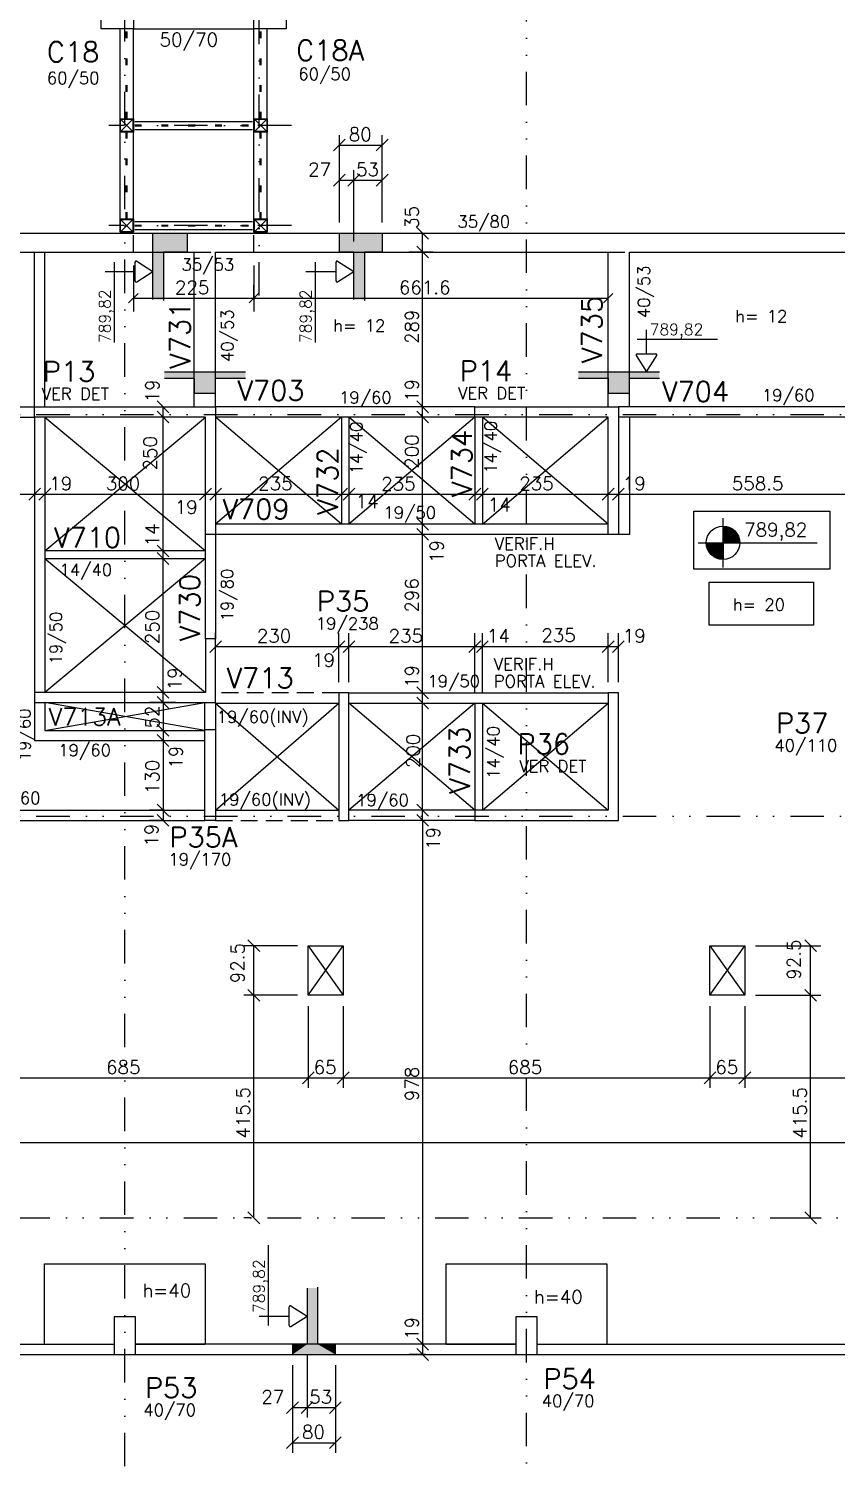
# Model space of a CAD drawing. Extents: x 550200 to 565075, y 404 to 10916.
# Drawn here: x 555258 to 556766, y 4057 to 6733 of the extents above; entities that cross this region are included whole.
import ezdxf

# ---------------------------------------------------------------- set-up
doc = ezdxf.new("R2010")
doc.units = 0
doc.header["$LTSCALE"] = 125
doc.header["$MEASUREMENT"] = 0
for name, pattern in [('DIVIDE', [1.25, 0.5, -0.25, 0, -0.25, 0, -0.25]), ('ESTILO_TQS_0002', [0.4, 0.1, -0.3]), ('HIDDEN', [0.375, 0.25, -0.125])]:
    doc.linetypes.add(name, pattern=pattern)
doc.layers.get('0').update_dxf_attribs({"linetype": 'CONTINUOUS'})
for name, color, linetype in [('200', 5, 'ESTILO_TQS_0002'), ('205', 14, 'DIVIDE'), ('210', 7, 'HIDDEN'), ('216', 7, 'CONTINUOUS'), ('220', 4, 'CONTINUOUS'), ('231', 5, 'CONTINUOUS'), ('238', 11, 'CONTINUOUS'), ('239', 10, 'CONTINUOUS'), ('241', 7, 'CONTINUOUS'), ('250', 5, 'CONTINUOUS'), ('253', 253, 'CONTINUOUS')]:
    doc.layers.add(name, color=color, linetype=linetype)
doc.styles.get("Standard").update_dxf_attribs({"font": 'ROMANS.SHX'})

msp = doc.modelspace()

# ---------------------------------------------------------------- linework, layer by layer
at = {"layer": '200'}
for p, q in [((555440.2, 6565.4), (555440.2, 6733.4)), ((555442.2, 6565.4), (555442.2, 6733.4)), ((555690.2, 6565.4), (555690.2, 6733.4)), ((555692.2, 6565.4), (555692.2, 6733.4)), ((555440.2, 6378.4), (555440.2, 6540.4)), ((555442.2, 6378.4), (555442.2, 6540.4)), ((555456.2, 6553.7), (555676.2, 6553.7)), ((555456.2, 6552.2), (555676.2, 6552.2)), ((555690.2, 6378.4), (555690.2, 6540.4)), ((555692.2, 6378.4), (555692.2, 6540.4)), ((555456.2, 6366.7), (555676.2, 6366.7)), ((555456.2, 6365.2), (555676.2, 6365.2)), ((555690.2, 6351.4), (555690.2, 6353.4)), ((555692.2, 6351.4), (555692.2, 6353.4))]:
    msp.add_line(p, q, dxfattribs=at)
at = {"layer": '205'}
for p, q in [((555437.7, 3580.3), (555437.7, 10272.7)), ((556187.7, 3617.8), (556187.7, 10272.7)), ((555688.7, 6235.2), (555688.7, 10241.4)), ((555748.6, 6552.9), (555407.7, 6552.9)), ((555748.6, 6365.9), (555407.7, 6365.9)), ((550735.3, 6013.4), (560496.2, 6013.4)), ((550735.3, 5263.4), (560230.4, 5263.4)), ((550697.8, 4513.4), (560247, 4513.4)), ((550735.3, 4258.4), (560263.5, 4258.4))]:
    msp.add_line(p, q, dxfattribs=at)
at = {"layer": '210'}
for p, q in [((555453.7, 6316.4), (555453.7, 6351.4)), ((555678.7, 6316.4), (555678.7, 6351.4)), ((555567.2, 6316.4), (555607.2, 6316.4)), ((556340.2, 6316.4), (556380.2, 6316.4)), ((555837.2, 5493.4), (555607.2, 5493.4)), ((555607.2, 5255.4), (555837.2, 5255.4))]:
    msp.add_line(p, q, dxfattribs=at)
at = {"layer": '216', "color": 7, "linetype": 'Continuous'}
for p, q in [((555827.2, 6505.1), (555849.3, 6527.2)), ((555907.2, 6505.1), (555929.3, 6527.2)), ((555827.2, 6439.7), (555849.3, 6461.8)), ((555854.2, 6439.7), (555876.3, 6461.8)), ((555854.2, 6439.7), (555876.3, 6461.8)), ((555907.2, 6439.7), (555929.3, 6461.8)), ((555444.8, 6221.6), (555462.5, 6239.2)), ((555669.8, 6221.6), (555687.5, 6239.2)), ((555669.8, 6221.6), (555687.5, 6239.2)), ((556331.4, 6221.6), (556349.1, 6239.2)), ((555689.6, 5010.4), (555667.5, 5032.5)), ((556729.3, 5010.4), (556707.2, 5032.5)), ((555689.6, 4917.9), (555667.5, 4940)), ((555689.6, 4917.9), (555667.5, 4940)), ((556729.3, 4917.9), (556707.2, 4940)), ((556729.3, 4917.9), (556707.2, 4940)), ((555769.2, 4763.6), (555791.3, 4785.7)), ((555769.2, 4763.6), (555791.3, 4785.7)), ((555834.2, 4763.6), (555856.3, 4785.7)), ((555834.2, 4763.6), (555856.3, 4785.7)), ((556519.2, 4763.6), (556541.3, 4785.7)), ((556519.2, 4763.6), (556541.3, 4785.7)), ((556584.2, 4763.6), (556606.3, 4785.7)), ((556584.2, 4763.6), (556606.3, 4785.7)), ((555689.6, 4502.4), (555667.5, 4524.5)), ((556729.3, 4502.4), (556707.2, 4524.5)), ((555739.8, 4148.1), (555761.9, 4170.2)), ((555766.8, 4148.1), (555788.9, 4170.2)), ((555766.8, 4148.1), (555788.9, 4170.2)), ((555819.8, 4148.1), (555841.9, 4170.2)), ((555739.8, 4082.6), (555761.9, 4104.7)), ((555819.8, 4082.6), (555841.9, 4104.7))]:
    msp.add_line(p, q, dxfattribs=at)
at = {"layer": '216'}
for p, q in [((556004.8, 6340.4), (555982.7, 6362.5)), ((556004.8, 6305.4), (555982.7, 6327.5)), ((556004.8, 6305.4), (555982.7, 6327.5)), ((555520.1, 6016.4), (555498, 6038.5)), ((555520.1, 6016.4), (555498, 6038.5)), ((556004.8, 6016.4), (555982.7, 6038.5)), ((556004.8, 6016.4), (555982.7, 6038.5)), ((556004.8, 6016.4), (555982.7, 6038.5)), ((556004.8, 6016.4), (555982.7, 6038.5)), ((555520.1, 5997.4), (555498, 6019.5)), ((555520.1, 5997.4), (555498, 6019.5)), ((556004.8, 5997.4), (555982.7, 6019.5)), ((556004.8, 5997.4), (555982.7, 6019.5)), ((555258.2, 5853.3), (555280.3, 5875.4)), ((555258.2, 5853.3), (555280.3, 5875.4)), ((555258.2, 5853.3), (555280.3, 5875.4)), ((555277.2, 5853.3), (555299.3, 5875.4)), ((555277.2, 5853.3), (555299.3, 5875.4)), ((555577.2, 5853.3), (555599.3, 5875.4)), ((555577.2, 5853.3), (555599.3, 5875.4)), ((555596.2, 5853.3), (555618.3, 5875.4)), ((555596.2, 5853.3), (555618.3, 5875.4)), ((555831.2, 5853.3), (555853.3, 5875.4)), ((555831.2, 5853.3), (555853.3, 5875.4)), ((555845.2, 5853.3), (555867.3, 5875.4)), ((555845.2, 5853.3), (555867.3, 5875.4)), ((556080.2, 5853.3), (556102.3, 5875.4)), ((556080.2, 5853.3), (556102.3, 5875.4)), ((556094.2, 5853.3), (556116.3, 5875.4)), ((556094.2, 5853.3), (556116.3, 5875.4)), ((556329.2, 5853.3), (556351.3, 5875.4)), ((556329.2, 5853.3), (556351.3, 5875.4)), ((556348.2, 5853.3), (556370.3, 5875.4)), ((556348.2, 5853.3), (556370.3, 5875.4)), ((556348.2, 5853.3), (556370.3, 5875.4)), ((556004.8, 5797.4), (555982.7, 5819.5)), ((556004.8, 5797.4), (555982.7, 5819.5)), ((556004.8, 5778.4), (555982.7, 5800.5)), ((556004.8, 5778.4), (555982.7, 5800.5)), ((556554.6, 5804.8), (556554.6, 5742.3)), ((556554.6, 5803.3), (556564.3, 5803.3)), ((556554.6, 5801.3), (556569, 5801.3)), ((556554.6, 5799.4), (556572.3, 5799.4)), ((556554.6, 5797.4), (556574.9, 5797.4)), ((556554.6, 5795.4), (556577, 5795.4)), ((556554.6, 5793.4), (556578.8, 5793.4)), ((556554.6, 5791.4), (556580.3, 5791.4)), ((556554.6, 5789.5), (556581.6, 5789.5)), ((556554.6, 5787.5), (556582.6, 5787.5)), ((556554.6, 5785.5), (556583.5, 5785.5)), ((556554.6, 5783.5), (556584.3, 5783.5)), ((556554.6, 5781.5), (556584.9, 5781.5)), ((555520.1, 5747.4), (555498, 5769.5)), ((555520.1, 5747.4), (555498, 5769.5)), ((555520.1, 5733.4), (555498, 5755.5)), ((555520.1, 5733.4), (555498, 5755.5)), ((556523.4, 5773.6), (556585.9, 5773.6)), ((556554.6, 5771.6), (556523.4, 5771.6)), ((556554.6, 5769.6), (556523.6, 5769.6)), ((556554.6, 5767.7), (556524, 5767.7)), ((556554.6, 5765.7), (556524.4, 5765.7)), ((556554.6, 5763.7), (556525, 5763.7)), ((556554.6, 5761.7), (556525.7, 5761.7)), ((556554.6, 5759.7), (556526.6, 5759.7)), ((556554.6, 5757.7), (556527.7, 5757.7)), ((556554.6, 5755.8), (556529, 5755.8)), ((556554.6, 5779.5), (556585.3, 5779.5)), ((556554.6, 5777.6), (556585.6, 5777.6)), ((556554.6, 5775.6), (556585.9, 5775.6)), ((556554.6, 5753.8), (556530.5, 5753.8)), ((556554.6, 5751.8), (556532.2, 5751.8)), ((556554.6, 5749.8), (556534.4, 5749.8)), ((556554.6, 5747.8), (556537, 5747.8)), ((556554.6, 5745.8), (556540.3, 5745.8)), ((556554.6, 5743.9), (556545, 5743.9)), ((555596.2, 5568.8), (555618.3, 5590.9)), ((555826.2, 5568.8), (555848.3, 5590.9)), ((555826.2, 5568.8), (555848.3, 5590.9)), ((555845.2, 5568.8), (555867.3, 5590.9)), ((555845.2, 5568.8), (555867.3, 5590.9)), ((556080.2, 5568.8), (556102.3, 5590.9)), ((556080.2, 5568.8), (556102.3, 5590.9)), ((556094.2, 5568.8), (556116.3, 5590.9)), ((556094.2, 5568.8), (556116.3, 5590.9)), ((556329.2, 5568.8), (556351.3, 5590.9)), ((556329.2, 5568.8), (556351.3, 5590.9)), ((556348.2, 5568.8), (556370.3, 5590.9)), ((555520.1, 5483.4), (555498, 5505.5)), ((555520.1, 5483.4), (555498, 5505.5)), ((556004.8, 5482.4), (555982.7, 5504.5)), ((556004.8, 5482.4), (555982.7, 5504.5)), ((555498, 5486.5), (555520.1, 5464.4)), ((555498, 5486.5), (555520.1, 5464.4)), ((555498, 5486.5), (555520.1, 5464.4)), ((556004.8, 5463.4), (555982.7, 5485.5)), ((556004.8, 5463.4), (555982.7, 5485.5)), ((555498, 5434.5), (555520.1, 5412.4)), ((555498, 5434.5), (555520.1, 5412.4)), ((555498, 5415.5), (555520.1, 5393.4)), ((555498, 5415.5), (555520.1, 5393.4)), ((555498, 5285.5), (555520.1, 5263.4)), ((555498, 5285.5), (555520.1, 5263.4)), ((555498, 5285.5), (555520.1, 5263.4)), ((556004.8, 5263.4), (555982.7, 5285.5)), ((556004.8, 5263.4), (555982.7, 5285.5)), ((555498, 5266.5), (555520.1, 5244.4)), ((556004.8, 5244.4), (555982.7, 5266.5)), ((556004.8, 5244.4), (555982.7, 5266.5)), ((555982.7, 5266.5), (556004.8, 5244.4)), ((555982.7, 5266.5), (556004.8, 5244.4)), ((555982.7, 4288.5), (556004.8, 4266.4)), ((555982.7, 4288.5), (556004.8, 4266.4)), ((555982.7, 4288.5), (556004.8, 4266.4)), ((555982.7, 4269.5), (556004.8, 4247.4))]:
    msp.add_line(p, q, dxfattribs=at)
msp.add_circle((556554.6, 5773.6), 31.2, dxfattribs=at)
at = {"layer": '220'}
for p, q in [((555511.7, 6092.9), (555662.8, 6092.9)), ((556284.7, 6092.9), (556435.8, 6092.9))]:
    msp.add_line(p, q, dxfattribs=at)
for points in [[(555393.7, 6783.4), (555453.7, 6783.4), (555453.7, 6733.4), (555393.7, 6733.4), (555393.7, 6783.4)], [(555678.7, 6783.4), (555738.7, 6783.4), (555738.7, 6733.4), (555678.7, 6733.4), (555678.7, 6783.4)], [(555490.1, 6227.6), (555490.1, 6316.4), (555490.1, 6316.4), (555490.1, 6351.4), (555554.1, 6351.4), (555554.1, 6316.4), (555510.1, 6316.4), (555510.1, 6226)], [(555865.3, 6227.6), (555865.3, 6316.4), (555838.3, 6316.4), (555838.3, 6351.4), (555918.3, 6351.4), (555918.3, 6316.4), (555885.3, 6316.4), (555885.3, 6226)], [(555511.7, 6080.9), (555567.2, 6080.9), (555567.2, 6052.9), (555607.2, 6052.9), (555607.2, 6080.9), (555662.8, 6080.9)], [(556284.7, 6080.9), (556340.2, 6080.9), (556340.2, 6052.9), (556380.2, 6052.9), (556380.2, 6080.9), (556435.8, 6080.9)], [(555607.2, 6027.4), (555607.2, 5789.4), (555588.2, 5789.4), (555588.2, 6008.4), (555269.2, 6008.4), (555269.2, 6027.4), (555607.2, 6027.4)], [(556359.2, 6027.4), (556359.2, 5789.4), (556340.2, 5789.4), (556340.2, 6008.4), (556091.2, 6008.4), (556091.2, 6027.4), (556359.2, 6027.4)], [(555269.2, 5494.4), (555269.2, 5475.4), (555607.2, 5475.4), (555607.2, 5594.4), (555588.2, 5594.4), (555588.2, 5494.4), (555269.2, 5494.4)], [(555837.2, 5493.4), (555837.2, 5255.4), (555856.2, 5255.4), (555856.2, 5493.4), (555837.2, 5493.4)], [(556359.2, 5255.4), (556359.2, 5493.4), (556340.2, 5493.4), (556340.2, 5274.4), (556091.2, 5274.4), (556091.2, 5255.4), (556359.2, 5255.4)], [(555607.2, 5255.4), (555587.2, 5255.4), (555587.2, 5425.4), (555607.2, 5425.4), (555607.2, 5255.4)], [(555777.9, 4382.3), (555777.9, 4277.4), (555750.9, 4277.4), (555750.9, 4258.4), (555830.9, 4258.4), (555830.9, 4277.4), (555797.9, 4277.4), (555797.9, 4383.9)], [(555417.7, 4258.4), (555457.7, 4258.4), (555457.7, 4328.4), (555417.7, 4328.4), (555417.7, 4258.4)], [(556167.7, 4258.4), (556207.7, 4258.4), (556207.7, 4328.4), (556167.7, 4328.4), (556167.7, 4258.4)]]:
    msp.add_lwpolyline(points, dxfattribs=at)
at = {"layer": '231'}
for p, q in [((555429.7, 6541.4), (555452.7, 6564.4)), ((555429.7, 6564.4), (555452.7, 6541.4)), ((555679.7, 6564.4), (555702.7, 6541.4)), ((555679.7, 6541.4), (555702.7, 6564.4)), ((555429.7, 6354.4), (555452.7, 6377.4)), ((555429.7, 6377.4), (555452.7, 6354.4)), ((555679.7, 6377.4), (555702.7, 6354.4)), ((555679.7, 6354.4), (555702.7, 6377.4))]:
    msp.add_line(p, q, dxfattribs=at)
at = {"layer": '238'}
for p, q in [((555428.7, 6378.4), (555428.7, 6733.4)), ((555453.7, 6733.4), (555678.7, 6733.4)), ((555453.7, 6378.4), (555453.7, 6733.4)), ((555678.7, 6378.4), (555678.7, 6733.4)), ((555703.7, 6378.4), (555703.7, 6733.4)), ((555456.2, 6560.4), (555676.2, 6560.4)), ((555456.2, 6545.4), (555676.2, 6545.4)), ((555456.2, 6373.4), (555676.2, 6373.4)), ((554164.2, 6351.4), (557256.2, 6351.4)), ((555450.2, 6351.4), (555670.2, 6351.4)), ((555456.2, 6358.4), (555676.2, 6358.4)), ((554781.2, 6316.4), (555567.2, 6316.4)), ((555269.2, 6027.4), (555269.2, 6316.4)), ((555288.2, 6027.4), (555288.2, 6316.4)), ((555567.2, 6027.4), (555567.2, 6316.4)), ((555607.2, 6027.4), (555607.2, 6316.4)), ((555607.2, 6316.4), (556340.2, 6316.4)), ((556340.2, 6027.4), (556340.2, 6316.4)), ((556380.2, 6027.4), (556380.2, 6316.4)), ((556380.2, 6316.4), (556917.7, 6316.4)), ((554741.2, 6027.4), (555269.2, 6027.4)), ((556091.2, 6027.4), (555607.2, 6027.4)), ((556917.7, 6027.4), (556359.2, 6027.4)), ((554964.2, 6008.4), (555269.2, 6008.4)), ((555269.2, 6008.4), (555269.2, 5494.4)), ((555288.2, 6008.4), (555288.2, 5494.4)), ((556091.2, 6008.4), (555607.2, 6008.4)), ((555842.2, 6008.4), (555842.2, 5808.4)), ((555856.2, 6008.4), (555856.2, 5808.4)), ((556091.2, 6008.4), (556091.2, 5808.4)), ((556105.2, 6008.4), (556105.2, 5808.4)), ((556917.7, 6008.4), (556359.2, 6008.4)), ((556380.2, 6008.4), (556380.2, 5789.4)), ((556340.2, 5808.4), (555607.2, 5808.4)), ((555588.2, 5594.4), (555588.2, 5789.4)), ((555607.2, 5789.4), (555607.2, 5594.4)), ((556340.2, 5789.4), (555607.2, 5789.4)), ((556380.2, 5789.4), (556359.2, 5789.4)), ((555588.2, 5758.4), (555288.2, 5758.4)), ((555288.2, 5744.4), (555588.2, 5744.4)), ((555856.2, 5493.4), (556340.2, 5493.4)), ((555269.2, 5475.4), (555269.2, 5404.4)), ((555288.2, 5475.4), (555288.2, 5423.4)), ((555587.2, 5423.4), (555587.2, 5475.4)), ((555607.2, 5475.4), (555607.2, 5425.4)), ((555607.2, 5474.4), (555837.2, 5474.4)), ((555856.2, 5474.4), (556340.2, 5474.4)), ((556091.2, 5474.4), (556091.2, 5274.4)), ((556105.2, 5474.4), (556105.2, 5274.4)), ((555288.2, 5423.4), (555587.2, 5423.4)), ((555269.2, 5404.4), (555587.2, 5404.4)), ((554964.2, 5274.4), (555587.2, 5274.4)), ((555607.2, 5274.4), (555837.2, 5274.4)), ((556091.2, 5274.4), (555856.2, 5274.4)), ((554765.2, 5255.4), (555587.2, 5255.4)), ((556091.2, 5255.4), (555856.2, 5255.4)), ((555287.7, 4277.4), (555287.7, 4427.4)), ((555287.7, 4427.4), (555587.7, 4427.4)), ((555587.7, 4427.4), (555587.7, 4277.4)), ((556037.7, 4277.4), (556037.7, 4427.4)), ((556037.7, 4427.4), (556337.7, 4427.4)), ((556337.7, 4427.4), (556337.7, 4277.4)), ((554718.2, 4277.4), (555417.7, 4277.4)), ((554738.2, 4258.4), (555417.7, 4258.4)), ((555287.7, 4277.4), (555417.7, 4277.4)), ((556167.7, 4277.4), (555457.7, 4277.4)), ((555457.7, 4277.4), (555587.7, 4277.4)), ((555457.7, 4258.4), (556167.7, 4258.4)), ((556037.7, 4277.4), (556167.7, 4277.4)), ((556207.7, 4277.4), (556917.7, 4277.4)), ((556207.7, 4277.4), (556337.7, 4277.4)), ((556207.7, 4258.4), (556917.7, 4258.4))]:
    msp.add_line(p, q, dxfattribs=at)
for points in [[(555780.2, 5021.4), (555845.2, 5021.4), (555845.2, 4928.9), (555780.2, 4928.9), (555780.2, 5021.4)], [(556530.2, 5021.4), (556595.2, 5021.4), (556595.2, 4928.9), (556530.2, 4928.9), (556530.2, 5021.4)]]:
    msp.add_lwpolyline(points, dxfattribs=at)
at = {"layer": '239'}
for points in [[(556499.8, 5832.6), (556754.2, 5832.6), (556754.2, 5724.3), (556499.8, 5724.3), (556499.8, 5832.6)], [(556528.8, 5700.1), (556723.7, 5700.1), (556723.7, 5619.6), (556528.8, 5619.6), (556528.8, 5700.1)]]:
    msp.add_lwpolyline(points, dxfattribs=at)
at = {"layer": '241'}
for points in [[(555428.7, 6565.4), (555453.7, 6565.4), (555453.7, 6540.4), (555428.7, 6540.4), (555428.7, 6565.4)], [(555429.7, 6564.4), (555452.7, 6564.4), (555452.7, 6541.4), (555429.7, 6541.4), (555429.7, 6564.4)], [(555678.7, 6565.4), (555703.7, 6565.4), (555703.7, 6540.4), (555678.7, 6540.4), (555678.7, 6565.4)], [(555679.7, 6564.4), (555702.7, 6564.4), (555702.7, 6541.4), (555679.7, 6541.4), (555679.7, 6564.4)], [(555428.7, 6378.4), (555453.7, 6378.4), (555453.7, 6353.4), (555428.7, 6353.4), (555428.7, 6378.4)], [(555429.7, 6377.4), (555452.7, 6377.4), (555452.7, 6354.4), (555429.7, 6354.4), (555429.7, 6377.4)], [(555678.7, 6378.4), (555703.7, 6378.4), (555703.7, 6353.4), (555678.7, 6353.4), (555678.7, 6378.4)], [(555679.7, 6377.4), (555702.7, 6377.4), (555702.7, 6354.4), (555679.7, 6354.4), (555679.7, 6377.4)]]:
    msp.add_lwpolyline(points, dxfattribs=at)
at = {"layer": '250', "color": 7, "linetype": 'Continuous'}
for p, q in [((555838.3, 6371.4), (555838.3, 6534.9)), ((555918.3, 6371.4), (555918.3, 6534.9)), ((555838.3, 6516.2), (555918.3, 6516.2)), ((555838.3, 6371.4), (555838.3, 6469.5)), ((555838.3, 6450.7), (555865.3, 6450.7)), ((555865.3, 6336.4), (555865.3, 6469.5)), ((555865.3, 6336.4), (555865.3, 6469.5)), ((555865.3, 6450.7), (555918.3, 6450.7)), ((555918.3, 6371.4), (555918.3, 6469.5)), ((555453.7, 6291.4), (555453.7, 6205.4)), ((555678.7, 6291.4), (555678.7, 6205.4)), ((555678.7, 6230.4), (555678.7, 6255.4)), ((556340.2, 6232), (556340.2, 6255.4)), ((555453.7, 6230.4), (555678.7, 6230.4)), ((555678.7, 6230.4), (556340.2, 6230.4)), ((555760.2, 5021.4), (555659.8, 5021.4)), ((555678.6, 4928.9), (555678.6, 5021.4)), ((556615.2, 5021.4), (556737, 5021.4)), ((556718.2, 4928.9), (556718.2, 5021.4)), ((555760.2, 4928.9), (555659.8, 4928.9)), ((555760.2, 4928.9), (555659.8, 4928.9)), ((555678.6, 4513.4), (555678.6, 4928.9)), ((556615.2, 4928.9), (556737, 4928.9)), ((556615.2, 4928.9), (556737, 4928.9)), ((556718.2, 4513.4), (556718.2, 4928.9)), ((555780.2, 4908.9), (555780.2, 4755.9)), ((555780.2, 4908.9), (555780.2, 4755.9)), ((555845.2, 4908.9), (555845.2, 4755.9)), ((555845.2, 4908.9), (555845.2, 4755.9)), ((556530.2, 4908.9), (556530.2, 4755.9)), ((556530.2, 4908.9), (556530.2, 4755.9)), ((556595.2, 4908.9), (556595.2, 4755.9)), ((556595.2, 4908.9), (556595.2, 4755.9)), ((555095.2, 4774.6), (555780.2, 4774.6)), ((555780.2, 4774.6), (555845.2, 4774.6)), ((555845.2, 4774.6), (556530.2, 4774.6)), ((556530.2, 4774.6), (556595.2, 4774.6)), ((556595.2, 4774.6), (557280.2, 4774.6)), ((555672.4, 4513.4), (555659.8, 4513.4)), ((556652.8, 4513.4), (556737, 4513.4)), ((555777.9, 4257.4), (555777.9, 4140.4)), ((555777.9, 4257.4), (555777.9, 4140.4)), ((555750.9, 4238.4), (555750.9, 4140.4)), ((555750.9, 4238.4), (555750.9, 4074.9)), ((555830.9, 4238.4), (555830.9, 4140.4)), ((555830.9, 4238.4), (555830.9, 4074.9)), ((555750.9, 4159.1), (555777.9, 4159.1)), ((555777.9, 4159.1), (555830.9, 4159.1)), ((555750.9, 4093.7), (555830.9, 4093.7))]:
    msp.add_line(p, q, dxfattribs=at)
at = {"layer": '250'}
for p, q in [((555993.7, 6027.4), (555993.7, 6351.4)), ((556013.4, 6316.4), (555968.7, 6316.4)), ((555418.2, 6147.4), (555418.2, 6297.6)), ((555418.2, 6147.4), (555418.2, 6297.6)), ((555456.9, 6280), (555456.9, 6297.6)), ((555456.9, 6280), (555456.9, 6297.6)), ((555459.8, 6299.2), (555490.1, 6280)), ((555459.8, 6299.2), (555490.1, 6280)), ((555793.4, 6147.4), (555793.4, 6297.6)), ((555793.4, 6147.4), (555793.4, 6297.6)), ((555832, 6280), (555832, 6297.6)), ((555832, 6280), (555832, 6297.6)), ((555835, 6299.2), (555865.3, 6280)), ((555835, 6299.2), (555865.3, 6280)), ((555400.7, 6280), (555456.9, 6280)), ((555400.7, 6280), (555456.9, 6280)), ((555456.9, 6262.4), (555456.9, 6280)), ((555456.9, 6262.4), (555456.9, 6280)), ((555459.8, 6260.8), (555490.1, 6280)), ((555459.8, 6260.8), (555490.1, 6280)), ((555775.8, 6280), (555832, 6280)), ((555775.8, 6280), (555832, 6280)), ((555832, 6262.4), (555832, 6280)), ((555832, 6262.4), (555832, 6280)), ((555835, 6260.8), (555865.3, 6280)), ((555835, 6260.8), (555865.3, 6280)), ((556411.6, 6126.1), (556411.6, 6171.5)), ((556394.1, 6153.9), (556544.3, 6153.9)), ((556392.4, 6123.2), (556411.6, 6092.9)), ((556394.1, 6126.1), (556411.6, 6126.1)), ((556411.6, 6092.9), (556430.9, 6123.2)), ((556411.7, 6126.1), (556429.2, 6126.1)), ((555509, 6008.4), (555509, 6027.4)), ((556019.6, 6027.4), (555968.7, 6027.4)), ((556014.7, 6027.4), (555968.7, 6027.4)), ((555993.7, 6008.4), (555993.7, 6028.4)), ((555288.2, 5758.4), (555588.2, 6008.4)), ((555288.2, 6008.4), (555588.2, 5758.4)), ((555509, 5758.4), (555509, 6008.4)), ((555842.2, 5808.4), (555607.2, 6008.4)), ((555842.2, 6008.4), (555607.2, 5808.4)), ((556091.2, 5808.4), (555856.2, 6008.4)), ((556091.2, 6008.4), (555856.2, 5808.4)), ((555993.7, 5808.4), (555993.7, 6008.4)), ((556340.2, 5808.4), (556105.2, 6008.4)), ((556105.2, 5808.4), (556340.2, 6008.4)), ((555269.2, 5916.7), (555269.2, 5839.3)), ((556359.2, 5929), (556359.2, 5839.3)), ((554964.2, 5864.3), (555269.2, 5864.3)), ((555269.2, 5864.3), (555288.2, 5864.3)), ((555288.2, 5864.3), (555588.2, 5864.3)), ((555588.2, 5864.3), (555607.2, 5864.3)), ((555607.2, 5864.3), (555842.2, 5864.3)), ((555842.2, 5864.3), (555856.2, 5864.3)), ((555856.2, 5864.3), (556091.2, 5864.3)), ((556091.2, 5864.3), (556105.2, 5864.3)), ((556105.2, 5864.3), (556340.2, 5864.3)), ((556340.2, 5864.3), (556359.2, 5864.3)), ((556344.2, 5864.3), (556917.7, 5864.3)), ((555993.7, 5789.4), (555993.7, 5808.4)), ((556554.6, 5727.3), (556554.6, 5819.8)), ((555993.7, 5494.4), (555993.7, 5789.4)), ((555509, 5744.4), (555509, 5758.4)), ((556508.4, 5773.6), (556730.1, 5773.6)), ((555588.2, 5744.4), (555288.2, 5494.4)), ((555288.2, 5744.4), (555588.2, 5494.4)), ((555509, 5494.4), (555509, 5744.4)), ((555607.2, 5591.8), (555607.2, 5604.8)), ((555837.2, 5513.4), (555837.2, 5604.8)), ((555856.2, 5513.4), (555856.2, 5604.8)), ((556091.2, 5494.4), (556091.2, 5604.8)), ((556105.2, 5494.4), (556105.2, 5604.8)), ((556340.2, 5513.4), (556340.2, 5604.8)), ((556359.2, 5513.4), (556359.2, 5604.8)), ((555607.2, 5579.8), (555837.2, 5579.8)), ((555837.2, 5579.8), (555856.2, 5579.8)), ((555856.2, 5579.8), (556091.2, 5579.8)), ((556091.2, 5579.8), (556105.2, 5579.8)), ((556105.2, 5579.8), (556340.2, 5579.8)), ((556340.2, 5579.8), (556359.2, 5579.8)), ((555509, 5475.4), (555509, 5494.4)), ((555993.7, 5474.4), (555993.7, 5494.4)), ((555587.2, 5423.4), (555288.2, 5475.4)), ((555288.2, 5423.4), (555587.2, 5475.4)), ((555533, 5475.4), (555484, 5475.4)), ((555509, 5475.4), (555509, 5423.4)), ((555607.2, 5474.4), (555837.2, 5274.4)), ((555607.2, 5274.4), (555837.2, 5474.4)), ((556091.2, 5274.4), (555856.2, 5474.4)), ((556091.2, 5474.4), (555856.2, 5274.4)), ((555993.7, 5274.4), (555993.7, 5474.4)), ((556105.2, 5274.4), (556340.2, 5474.4)), ((556105.2, 5474.4), (556340.2, 5274.4)), ((555508.1, 5423.4), (555534, 5423.4)), ((555509, 5423.4), (555509, 5404.4)), ((555509, 5404.4), (555509, 5274.4)), ((555523.8, 5404.4), (555534, 5404.4)), ((555512, 5274.4), (555484, 5274.4)), ((555510.8, 5274.4), (555484, 5274.4)), ((555509, 5274.4), (555509, 5255.4)), ((555993.7, 5254.4), (555993.7, 5274.4)), ((555507.3, 5255.4), (555484, 5255.4)), ((556029.5, 5255.4), (555968.7, 5255.4)), ((556037.9, 5255.4), (555968.7, 5255.4)), ((555993.7, 5255.4), (555993.7, 4277.4)), ((555780.2, 4928.9), (555845.2, 5021.4)), ((555780.2, 5021.4), (555845.2, 4928.9)), ((556530.2, 4928.9), (556595.2, 5021.4)), ((556530.2, 5021.4), (556595.2, 4928.9)), ((554697.2, 4653.9), (559927.7, 4653.9)), ((555705.9, 4312.3), (555705.9, 4462.5)), ((555705.9, 4312.3), (555705.9, 4462.5)), ((555744.6, 4329.9), (555744.6, 4347.4)), ((555744.6, 4329.9), (555744.6, 4347.4)), ((555747.5, 4349.1), (555777.9, 4329.8)), ((555747.5, 4349.1), (555777.9, 4329.8)), ((555688.4, 4329.8), (555744.6, 4329.8)), ((555688.4, 4329.8), (555744.6, 4329.8)), ((555744.6, 4312.3), (555744.6, 4329.8)), ((555744.6, 4312.3), (555744.6, 4329.8)), ((555747.5, 4310.6), (555777.9, 4329.8)), ((555747.5, 4310.6), (555777.9, 4329.8)), ((556016.1, 4277.4), (555968.7, 4277.4)), ((556063, 4277.4), (555968.7, 4277.4)), ((555999.4, 4258.4), (555968.7, 4258.4)), ((555993.7, 4277.4), (555993.7, 4258.4))]:
    msp.add_line(p, q, dxfattribs=at)
for centre, start, end in [((555458.8, 6297.6), 57.623, 180), ((555458.8, 6297.6), 57.623, 180), ((555833.9, 6297.6), 57.623, 180), ((555833.9, 6297.6), 57.623, 180), ((555458.8, 6262.4), 180, 302.3723), ((555458.8, 6262.4), 180, 302.3723), ((555833.9, 6262.4), 180, 302.3723), ((555833.9, 6262.4), 180, 302.3723), ((556394.1, 6124.2), 90, 212.377), ((556394.1, 6124.2), 90, 212.377), ((556429.2, 6124.2), 327.6277, 90), ((556429.2, 6124.2), 327.6277, 90), ((555746.5, 4347.4), 57.6277, 180), ((555746.5, 4347.4), 57.6277, 180), ((555746.5, 4312.3), 180, 302.377), ((555746.5, 4312.3), 180, 302.377)]:
    msp.add_arc(centre, 1.93, start, end, dxfattribs=at)
at = {"layer": '253'}
for points in [[(555490.1, 6316.4), (555510.1, 6227.6), (555490.1, 6351.4)], [(555510.1, 6227.6), (555510.1, 6316.4), (555490.1, 6351.4)], [(555490.1, 6351.4), (555510.1, 6316.4), (555554.1, 6351.4)], [(555510.1, 6316.4), (555554.1, 6316.4), (555554.1, 6351.4)], [(555838.3, 6351.4), (555838.3, 6316.4), (555865.3, 6316.4)], [(555838.3, 6351.4), (555865.3, 6316.4), (555918.3, 6351.4)], [(555885.3, 6316.4), (555918.3, 6351.4), (555865.3, 6316.4)], [(555885.3, 6316.4), (555918.3, 6316.4), (555918.3, 6351.4)], [(555490.1, 6316.4), (555490.1, 6227.6), (555490.1, 6316.4)], [(555490.1, 6227.6), (555510.1, 6227.6), (555490.1, 6316.4)], [(555885.3, 6316.4), (555865.3, 6316.4), (555865.3, 6227.6)], [(555885.3, 6316.4), (555865.3, 6227.6), (555885.3, 6227.6)], [(555511.7, 6092.9), (555511.7, 6080.9), (555567.2, 6080.9)], [(555511.7, 6092.9), (555567.2, 6080.9), (555662.8, 6092.9)], [(555567.2, 6080.9), (555607.2, 6080.9), (555662.8, 6092.9)], [(555567.2, 6052.9), (555607.2, 6052.9), (555567.2, 6080.9)], [(555607.2, 6052.9), (555607.2, 6080.9), (555567.2, 6080.9)], [(555607.2, 6080.9), (555662.8, 6080.9), (555662.8, 6092.9)], [(556284.7, 6092.9), (556284.7, 6080.9), (556340.2, 6080.9)], [(556284.7, 6092.9), (556340.2, 6080.9), (556435.8, 6092.9)], [(556340.2, 6080.9), (556380.2, 6080.9), (556435.8, 6092.9)], [(556340.2, 6052.9), (556380.2, 6052.9), (556340.2, 6080.9)], [(556380.2, 6052.9), (556380.2, 6080.9), (556340.2, 6080.9)], [(556380.2, 6080.9), (556435.8, 6080.9), (556435.8, 6092.9)], [(555797.9, 4277.4), (555777.9, 4277.4), (555777.9, 4382.3)], [(555797.9, 4277.4), (555777.9, 4382.3), (555797.9, 4382.3)], [(555750.9, 4258.4), (555750.9, 4277.4), (555777.9, 4277.4)], [(555750.9, 4258.4), (555777.9, 4277.4), (555830.9, 4258.4)], [(555797.9, 4277.4), (555830.9, 4258.4), (555777.9, 4277.4)], [(555797.9, 4277.4), (555830.9, 4277.4), (555830.9, 4258.4)]]:
    msp.add_solid(points, dxfattribs=at)

# ---------------------------------------------------------------- texts
for p in [(555410.9, 6146.5), (555786, 6146.5), (555698.6, 4335.8)]:
    msp.add_text('789,82', height=21.25, rotation=90).set_placement(p)
msp.add_text('789,82', height=21.25).set_placement((556417.6, 6161.3))
at = {"layer": '216'}
for s, height, p in [('50/70', 25, (555502.5, 6700.4)), ('60/50', 22.5, (555761.7, 6637.6)), ('60/50', 22.5, (555292.1, 6630)), ('35/80', 22.5, (556058.8, 6362.1)), ('35/53', 22.5, (555543.4, 6281.8)), ('h= 12', 22.5, (555826.7, 6167.8)), ('h= 12', 22.5, (556577.3, 6185.5)), ('VER DET', 22.5, (555282.6, 6040.7)), ('19/60', 22.5, (555837.6, 6033.7)), ('VER DET', 22.5, (556059.9, 6041.6)), ('19/60', 22.5, (556627.2, 6037.9)), ('19', 25, (555296.6, 5871.8)), ('300', 25, (555402.2, 5871.8)), ('235', 25, (555686.7, 5871.8)), ('235', 25, (555916.3, 5871.2)), ('235', 25, (556174.2, 5871.8)), ('19', 25, (556367.6, 5871.8)), ('558.5', 25, (556571, 5871.8)), ('14', 25, (555868.5, 5838.5)), ('19', 25, (555530.9, 5827.7)), ('19/50', 22.5, (555920.5, 5818.7)), ('14', 25, (556115.5, 5832.3)), ('789,82', 25, (556594, 5785.6)), ('VERIF.H', 22.5, (556128.4, 5760.8)), ('14/40', 22.5, (555315.7, 5711.9)), ('PORTA ELEV.', 22.5, (556128.4, 5728.8)), ('h= 20', 22.5, (556572.9, 5647.1)), ('19/238', 22.5, (555794.2, 5611.8)), ('230', 25, (555684.2, 5587.3)), ('235', 25, (555930.2, 5587.3)), ('14', 25, (556113.6, 5587.3)), ('235', 25, (556215.3, 5588.5)), ('19', 25, (556367.6, 5587.3)), ('19', 25, (555787.2, 5542)), ('VERIF.H', 22.5, (556126.5, 5535.8)), ('19/50', 22.5, (556002.6, 5504)), ('PORTA ELEV.', 22.5, (556126.5, 5503.8)), ('19/60(INV)', 22.5, (555609.1, 5437.5)), ('40/110', 22.5, (556650.4, 5384.2)), ('19/60', 22.5, (555313.4, 5375.3)), ('VER DET', 22.5, (556174.2, 5345.3)), ('19/60', 22.5, (555181.9, 5286)), ('19/60(INV)', 22.5, (555613.2, 5283.1)), ('19/60', 22.5, (555869.7, 5282.1)), ('19/170', 22.5, (555519, 5171.5)), ('h=40', 25, (555470.5, 4365.3)), ('h=40', 25, (556201.6, 4353.5)), ('40/70', 22.5, (556216.2, 4160.4)), ('40/70', 22.5, (555472.2, 4143.5))]:
    msp.add_text(s, height=height, dxfattribs=at).set_placement(p)
at = {"layer": '216', "color": 7, "linetype": 'Continuous'}
for s, p in [('80', (555855.8, 6523.7)), ('27', (555779.9, 6458.2)), ('53', (555869.3, 6458.2)), ('225', (555531.2, 6237.9)), ('661.6', (555949.4, 6237.9)), ('685', (555402.7, 4782.1)), ('65', (555790.2, 4782.1)), ('685', (556152.7, 4782.1)), ('65', (556540.2, 4782.1)), ('27', (555692.5, 4166.6)), ('53', (555781.9, 4166.6)), ('80', (555768.4, 4101.2))]:
    msp.add_text(s, height=25, dxfattribs=at).set_placement(p)
at = {"layer": '216'}
for s, height, p in [('35', 25, (555986.2, 6359.8)), ('40/53', 22.5, (556418, 6193)), ('40/53', 22.5, (555640.3, 6111.1)), ('289', 25, (555986.2, 6144.9)), ('19', 25, (555501.5, 6035.8)), ('19', 25, (555986.2, 6036.8)), ('14/40', 22.5, (555881.2, 5901.6)), ('14/40', 22.5, (556132, 5902.9)), ('250', 25, (555497.5, 5908.7)), ('200', 25, (555986.2, 5911.8)), ('14', 25, (555501.5, 5766.8)), ('19', 25, (556032.4, 5736)), ('19/80', 22.5, (555639.9, 5627.1)), ('296', 25, (555986.2, 5643.4)), ('19/50', 22.5, (555320.3, 5546.6)), ('250', 25, (555501.5, 5584.4)), ('19', 25, (555986.2, 5502.8)), ('19', 25, (555543.3, 5498.3)), ('19/60', 22.5, (555261.6, 5365.9)), ('52', 25, (555501.5, 5426.9)), ('200', 25, (555988.5, 5352.8)), ('14/40', 22.5, (556137, 5333.1)), ('19', 25, (555545.6, 5351.9)), ('130', 25, (555501.5, 5304.4)), ('19', 25, (555500, 5206.4)), ('19', 25, (556025.7, 5200.5)), ('978', 25, (555986.2, 4731.4)), ('19', 25, (555986.2, 4285.8))]:
    msp.add_text(s, height=height, rotation=90, dxfattribs=at).set_placement(p)
at = {"layer": '216', "color": 7, "linetype": 'Continuous'}
for s, p in [('92.5', (555660.8, 4951.5)), ('92.5', (556699.5, 4958)), ('415.5', (555671.1, 4661.2)), ('415.5', (556710.7, 4661.2))]:
    msp.add_text(s, height=25, rotation=90, dxfattribs=at).set_placement(p)
at = {"layer": '220'}
for s, height, p in [('C18', 37.5, (555292.1, 6671.4)), ('C18A', 37.5, (555757.5, 6674.3)), ('P13', 37.5, (555284.5, 6074.7)), ('P14', 37.5, (556062.8, 6075.6)), ('V703', 37.5, (555647.9, 6039.3)), ('V704', 37.5, (556440.6, 6037.3)), ('V709', 37.5, (555620, 5817.6)), ('V710', 37.5, (555305.3, 5764.7)), ('P35', 37.5, (555796.2, 5645.8)), ('V713', 37.5, (555627.5, 5502.5)), ('V713A', 32.5, (555295.9, 5432.6)), ('P37', 37.5, (556653.4, 5418.2)), ('P36', 37.5, (556170.7, 5379.3)), ('P35A', 37.5, (555520.9, 5205.4)), ('P54', 37.5, (556219.1, 4194.3)), ('P53', 37.5, (555475.2, 4177.5))]:
    msp.add_text(s, height=height, dxfattribs=at).set_placement(p)
for s, p in [('V731', (555559.4, 6098.6)), ('V735', (556328.6, 6109.4)), ('V734', (556085.8, 5859.2)), ('V732', (555835.1, 5826.4)), ('V730', (555577.6, 5590)), ('V733', (556081.6, 5305.4))]:
    msp.add_text(s, height=37.5, rotation=90, dxfattribs=at).set_placement(p)

doc.saveas('drawing.dxf')
